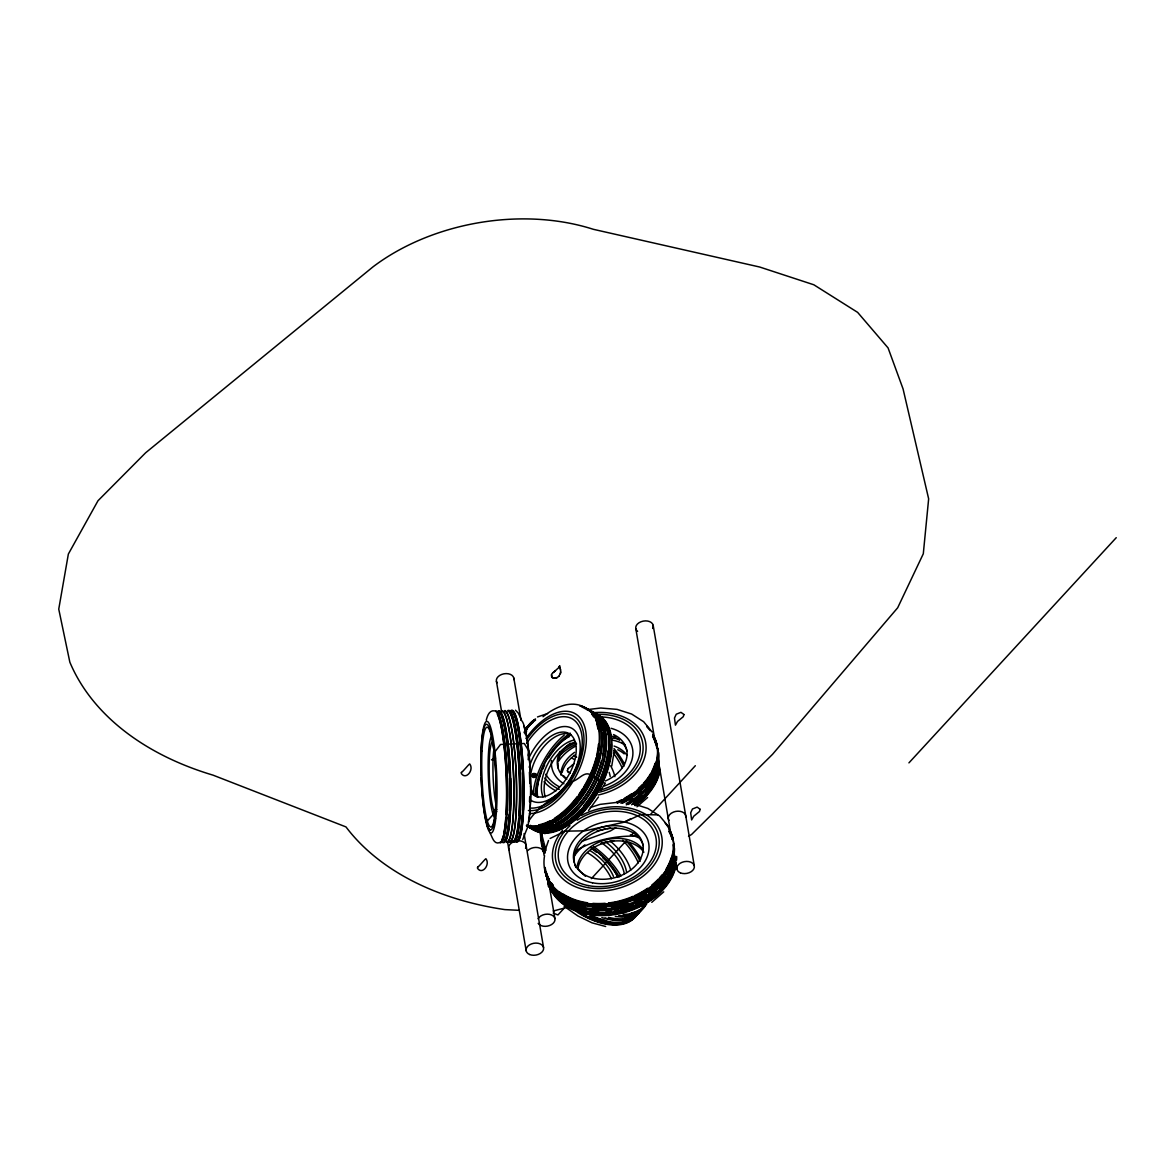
<?xml version="1.0" encoding="UTF-8"?>
<svg xmlns="http://www.w3.org/2000/svg" width="1175" height="1175" viewBox="0 0 1175 1175"><rect width="100%" height="100%" fill="white"/><g stroke="black" fill="none" stroke-linecap="round" stroke-linejoin="round"><path stroke-width="1.5" d="M551.295 674.817L552.191 677.564L554.218 678.107M567.349 770.741L568.142 768.509M559.623 665.77L559.976 667.841M611.749 766.1L614.231 750.987M533.156 775.647L532.701 774.119M533.421 773.576C536.138 774.707 530.512 775.603 533.435 773.561C537.166 774.648 531.32 776.146 533.847 775.632M532.613 774.325L532.701 774.868A2.379 1.66 -36.2 0 0 534.082 777.453A2.379 1.66 -36.2 0 0 536.343 774.252A2.379 1.66 -36.2 0 0 532.627 774.971L532.804 775.148M533.641 775.662L532.745 774.193L533.905 773.752M534.463 774.604L533.714 775.544L532.907 774.413M534.258 774.31L533.142 774.428M534.669 774.883L534.317 774.046M560.416 673.657L560.681 671.087M560.769 672.423L558.918 676.301M533.053 775.074L533.891 774.207M528.06 754.893L528.544 750.517L524.285 743.496L500.55 744.465L494.954 751.809A11.148 7.564 -9.7 0 0 494.469 756.186M544.054 853.402L548.505 840.492M522.758 839.479L526.459 830.064A55.842 7.799 87.8 0 0 530.116 769.948A55.842 7.799 87.8 0 0 520.657 720.04M486.244 720.128C487.317 716.133 489.343 709.641 494.881 710.904A65.962 9.224 87.8 0 1 506.425 778.482A65.962 9.224 87.8 0 1 499.419 842.695C493.647 844.619 492.207 836.556 490.122 833.222M535.918 774.957L532.936 774.163L534.463 773.517L535.918 774.957L533.803 776.983L532.348 775.559L533.083 773.884M532.348 775.559L533.303 776.308L535.418 774.281M558.918 667.459L559.3 666.666M532.921 775.338L533.097 774.296M534.273 774.927L533.832 773.547M559.227 666.739L559.667 665.975M528.721 821.134C539.442 804.317 558.698 795.666 572.328 781.448C578.217 780.362 584.416 770.741 590.467 774.839L589.556 775.588L591.157 775.221L592.846 776.161L591.95 776.895L593.551 776.543L595.798 777.791L594.888 778.54L596.856 779.627L597.767 778.878L600.014 780.112L599.103 780.861L600.719 780.508L602.393 781.434L601.497 782.183L605.36 783.123L600.836 790.07M588.543 810.559L598.442 796.944M533.039 774.707L534.537 774.281M558.992 667.385L551.868 673.789L551.574 676.962M573.87 763.823L572.122 765.351M567.598 906.865L564.22 908.128L557.949 914.943L553.19 913.107M591.348 878.665L626.833 840.125M631.195 835.381L633.648 832.723M650.597 814.319L695.336 765.718M908.921 762.883L1116.25 537.68M568.068 768.582L572.196 765.263M533.803 774.78L533.993 773.767M636.953 806.814L647.601 797.487M651.758 902.341L663.743 891.854M530.645 825.291L529.734 826.04L531.423 826.965M533.024 826.612L532.128 827.362L534.375 828.595L535.271 827.861L537.239 828.948L536.343 829.682L538.591 830.931L539.487 830.182L540.192 830.578L539.296 831.327L540.97 832.252L541.881 831.503L542.586 831.9L541.675 832.634L545.127 833.633M555.496 670.808L553.249 672.467M557.126 677.608L558.992 676.227M543.012 716.721L543.1 716.662C554.541 707.35 572.577 698.596 586.384 708.613M533.009 773.782L533.788 774.061M688.521 836.365L691.62 834.441L772.518 754.335L897.685 607.769L923.3 553.778L928.647 498.832L903.076 388.954L888.065 347.903L857.632 312.374L813.834 284.776L759.667 267.019L593.375 229.316A183.564 124.491 -9.7 0 0 373.048 266.813L145.641 452.772L97.995 500.741L68.356 554.057L58.75 609.12L69.839 662.157A305.955 207.49 -9.7 0 0 213.027 775.148L345.979 826.921A279.709 189.689 -9.7 0 0 504.824 909.597L519.277 910.331M615.773 827.743L610.413 830.96L581.493 841.462M630.931 818.623L623.925 822.236L585.062 830.813L565.013 831.166L550.12 838.48M625.702 821.531L640.669 814.569L657.692 814.877M534.698 776.146L533.612 776.102M575.221 851.288C592.817 840.14 615.362 835.601 635.954 836.145M495.527 758.081L491.488 759.814L494.793 760.431M533.377 775.001C534.684 774.061 534.478 775.911 533.156 775.162M533.406 775.118L534.111 774.178M557.2 677.52L554.864 678.225M537.518 716.941L547.579 713.577M590.247 807.548L600.043 804.39L616.919 802.378M553.161 911.036L564.22 908.128M556.671 677.711L552.544 677.784M597.003 830.887L605.492 829.021M607.167 828.654L610.53 827.92M600.704 843.547L608.121 841.902A35.485 26.012 -15.5 0 0 577.953 868.354M609.017 841.726L613.908 840.654M543.129 850.95L546.008 850.45L540.397 829.506M587.28 709.627L600.778 708.011L617.051 709.377L631.621 714.033L643.636 721.714L652.213 732.084M496.775 809.502L493.999 809.913L493.236 814.466L487.39 820.914L486.92 825.291L488.036 827.288M605.668 926.502L592.053 922.845L577.865 915.957L564.103 906.292M633.193 803.744L647.88 808.444L659.777 816.082L668.281 826.289M526.929 824.483L529.044 825.643M515.502 710.214L518.322 713.166L521.421 719.717M568.465 772.269L570.345 772.974L567.848 771.667M488.962 829.021L489.784 830.431M534.14 773.723L534.684 774.516M543.511 851.831L542.879 850.377A8.842 5.992 -9.7 0 0 527.781 850.553M567.422 770.653L567.775 771.74M560.431 669.221L560.607 671.16M560.49 669.779L560.049 667.752M653.168 625.306L694.293 865.843M635.807 628.654L654.357 737.166M658.059 758.874L670.734 833.031M674.45 854.724L676.918 869.192M513.798 678.019L520.907 719.614M540.074 831.753L544.098 855.268M548.108 878.783L554.908 918.571M524.079 833.574L543.555 947.505M496.438 681.368L501.681 712.123M507.644 842.357L526.18 950.854M532.569 774.516L532.877 775.28M518.381 840.771A8.842 5.992 -9.7 0 1 525.548 848.35M509.318 849.995A8.842 5.992 -9.7 0 1 513.886 841.638M668.957 820.414A8.842 5.992 -9.7 0 1 673.525 812.043L675.728 811.411A8.842 5.992 -9.7 0 1 685.73 817.183M637.614 631.357A8.842 5.992 -9.7 0 1 643.21 621.12A8.842 5.992 -9.7 0 1 652.654 628.463M628.581 920.936A65.139 36.161 42.3 0 1 582.095 913.695M635.925 914.899A65.139 36.161 42.3 0 1 630.006 920.157M629.477 920.745A65.139 36.161 42.3 0 1 581.552 914.297M636.909 914.708A65.962 36.601 42.3 0 1 577.116 912.167M551.339 889.798A65.962 36.601 42.3 0 1 548.123 885.877M637.452 914.121A65.962 36.601 42.3 0 1 580.465 913.313M551.883 889.196A65.962 36.601 42.3 0 1 547.638 883.938M587.691 852.844A35.485 19.696 42.3 0 1 611.367 878.827M589.835 850.509A35.485 19.696 42.3 0 1 613.497 876.491M644.282 906.601A65.962 36.601 42.3 0 1 615.274 916.412M636.85 912.637A65.139 36.161 42.3 0 1 628.875 915.633M623.837 916.25A65.139 36.161 42.3 0 1 618.637 916.177M622.735 840.301A49.908 27.701 42.3 0 1 638.304 862.876M644.091 905.646A65.962 36.601 42.3 0 1 608.533 917.352M610.031 840.903A41.448 23.001 42.3 0 1 630.725 870.146M585.488 876.315A35.485 19.696 42.3 0 1 577.571 868.163M605.213 841.564A35.485 19.696 42.3 0 1 626.466 871.586M601.585 842.857A35.485 19.696 42.3 0 1 624.336 873.936M626.672 841.506A52.875 29.346 42.3 0 1 640.14 861.393M646.676 903.986A65.962 36.601 42.3 0 1 623.132 914.297M545.024 853.212A65.962 36.601 42.3 0 1 541.293 831.68M645.222 905.896A65.962 36.601 42.3 0 1 624.351 914.928M543.849 852.139A65.962 36.601 42.3 0 1 540.75 832.282M644.605 905.352A65.139 36.161 42.3 0 1 630.711 913.607M544.48 852.272A65.139 36.161 42.3 0 1 541.881 842.666M541.308 837.511A65.139 36.161 42.3 0 1 541.425 832.664M640.404 909.67A65.139 36.161 42.3 0 1 605.11 917.954M640.023 910.507A65.139 36.161 42.3 0 1 625.335 917.851M638.759 912.681A65.962 36.601 42.3 0 1 589.718 916.103M592.2 848.394A43.343 24.043 42.3 0 1 617.8 876.991M593.492 846.485A55.416 30.756 42.3 0 1 620.973 876.109M591.348 847.16A52.875 29.346 42.3 0 1 619.313 876.976M591.143 848.365A50.334 27.936 42.3 0 1 596.401 852.213M602.613 857.588A50.334 27.936 42.3 0 1 617.756 876.741M639.303 912.094A65.962 36.601 42.3 0 1 591.847 916.25M631.856 918.13A65.139 36.161 42.3 0 1 625.629 920.715M605.081 920.289A65.139 36.161 42.3 0 1 593.375 916.368M629.066 842.255A55.842 30.991 42.3 0 1 640.801 859.263M631.313 918.718A65.139 36.161 42.3 0 1 623.337 921.714M609.472 921.861A65.139 36.161 42.3 0 1 591.26 916.28M638.128 912.167A65.139 36.161 42.3 0 1 632.664 917.851M639.229 910.023A65.139 36.161 42.3 0 1 631.254 913.019M545.024 851.684A65.139 36.161 42.3 0 1 542.703 843.606M541.807 835.249A65.139 36.161 42.3 0 1 541.969 832.062M641.036 910.184A65.962 36.601 42.3 0 1 601.82 917.543M632.84 914.121A65.139 36.161 42.3 0 1 627.612 915.354M624.38 915.663A65.139 36.161 42.3 0 1 619.181 915.589M644.194 905.499A65.139 36.161 42.3 0 1 637.393 912.05M644.825 906.013A65.962 36.601 42.3 0 1 619.489 916.236M674.597 867.106A65.139 47.764 -15.5 0 1 671.674 875.111M670.896 876.668A65.139 47.764 -15.5 0 1 657.574 893.514M654.872 895.82A65.139 47.764 -15.5 0 1 650.583 899.051M649.246 899.962A65.139 47.764 -15.5 0 1 636.072 907.129M634.515 907.776A65.139 47.764 -15.5 0 1 621.546 911.962M619.886 912.343A65.139 47.764 -15.5 0 1 613.218 913.533M609.84 913.944A65.139 47.764 -15.5 0 1 604.817 914.297M601.336 914.356A65.139 47.764 -15.5 0 1 594.051 914.003M587.03 912.99A65.139 47.764 -15.5 0 1 574.076 909.039M572.592 908.378A65.139 47.764 -15.5 0 1 567.819 905.866M564.867 903.972A65.139 47.764 -15.5 0 1 562.105 901.901M551.663 889.255A65.139 47.764 -15.5 0 1 548.27 879.091M675.478 864.536A65.139 47.764 -15.5 0 1 657.75 894.16M655.048 896.452A65.139 47.764 -15.5 0 1 636.248 907.761M634.691 908.407A65.139 47.764 -15.5 0 1 613.394 914.179M610.016 914.576A65.139 47.764 -15.5 0 1 604.993 914.928M601.512 914.987A65.139 47.764 -15.5 0 1 592.435 914.444M587.206 913.621A65.139 47.764 -15.5 0 1 557.449 897.964M552.705 891.473A65.139 47.764 -15.5 0 1 550.37 886.611M676.271 864.521A65.962 48.366 -15.5 0 1 614.114 914.679A65.962 48.366 -15.5 0 1 548.446 883.424M676.683 856.472A65.962 48.366 -15.5 0 1 676.565 860.173M676.095 863.889A65.962 48.366 -15.5 0 1 613.938 914.047A65.962 48.366 -15.5 0 1 548.27 882.792M581.684 815.288A55.842 40.934 -15.5 0 1 661.863 837.378A55.842 40.934 -15.5 0 1 593.61 890.944A55.842 40.934 -15.5 0 1 562.707 830.182M577.145 820.209A52.875 38.76 -15.5 0 1 658.617 836.248A52.875 38.76 -15.5 0 1 591.466 888.153A52.875 38.76 -15.5 0 1 569.963 825.761M609.942 841.608A35.485 26.012 -15.5 0 1 643.9 852.227M577.263 865.857A35.485 26.012 -15.5 0 1 606.315 839.728A35.485 26.012 -15.5 0 1 643.21 849.731M674.465 848.467A65.962 48.366 -15.5 0 1 611.749 906.043A65.962 48.366 -15.5 0 1 544.833 867.664M669.647 831.151A65.962 48.366 -15.5 0 1 672.012 836.071M673.407 844.972A65.139 47.764 -15.5 0 1 673.084 855.899M672.761 857.5A65.139 47.764 -15.5 0 1 660.247 880.663M656.649 884.334A65.139 47.764 -15.5 0 1 595.461 906.263M588.278 905.572A65.139 47.764 -15.5 0 1 556.186 890.533M552.015 885.509A65.139 47.764 -15.5 0 1 546.83 874.567M668.898 831.474A65.139 47.764 -15.5 0 1 672.379 839.728M573.606 857.309A43.343 31.769 -15.5 0 1 584.93 844.84M630.329 834.882A43.343 31.769 -15.5 0 1 638.26 837.584M674.435 857.912A65.962 48.366 -15.5 0 1 609.869 908.407A65.962 48.366 -15.5 0 1 545.817 873.304M673.231 844.34A65.139 47.764 -15.5 0 1 672.908 855.268M672.585 856.869A65.139 47.764 -15.5 0 1 669.28 866.474M667.664 869.588A65.139 47.764 -15.5 0 1 662.524 877.167M655.18 884.878A65.139 47.764 -15.5 0 1 652.477 887.184M648.189 890.415A65.139 47.764 -15.5 0 1 635.205 897.817M633.678 898.493A65.139 47.764 -15.5 0 1 617.492 903.707M614.173 904.368A65.139 47.764 -15.5 0 1 607.446 905.308M604.097 905.572A65.139 47.764 -15.5 0 1 597.12 905.705M589.865 905.176A65.139 47.764 -15.5 0 1 584.636 904.353M581.273 903.604A65.139 47.764 -15.5 0 1 570.198 899.742M568.568 898.963A65.139 47.764 -15.5 0 1 556.01 889.901M549.268 880.618A65.139 47.764 -15.5 0 1 546.228 872.203M674.039 844.179A65.962 48.366 -15.5 0 1 613.996 905.014A65.962 48.366 -15.5 0 1 544.657 867.033M669.471 830.519A65.962 48.366 -15.5 0 1 672.996 838.877M676.257 856.795A65.962 48.366 -15.5 0 1 675.948 860.511M675.669 862.362A65.962 48.366 -15.5 0 1 611.103 912.843A65.962 48.366 -15.5 0 1 547.051 877.74M669.045 828.992A65.962 48.366 -15.5 0 1 625.511 900.52A65.962 48.366 -15.5 0 1 544.657 869.103M575.912 867.444A35.485 26.012 -15.5 0 1 574.751 864.227M574.384 862.567A35.485 26.012 -15.5 0 1 603.48 829.521A35.485 26.012 -15.5 0 1 643.254 845.721M665.153 823.029A65.962 48.366 -15.5 0 1 621.193 901.122A65.962 48.366 -15.5 0 1 544.568 855.62M674.612 856.046A65.139 47.764 -15.5 0 1 613.938 909.068A65.139 47.764 -15.5 0 1 547.462 876.638M673.334 859.527A65.139 47.764 -15.5 0 1 669.236 870.704M665.505 876.844A65.139 47.764 -15.5 0 1 648.938 893.088M646.221 894.895A65.139 47.764 -15.5 0 1 634.412 901.152M628.082 903.604A65.139 47.764 -15.5 0 1 618.241 906.38M616.581 906.718A65.139 47.764 -15.5 0 1 611.558 907.57M606.506 908.128A65.139 47.764 -15.5 0 1 592.406 908.04M585.385 907.027A65.139 47.764 -15.5 0 1 572.416 903.076M570.933 902.415A65.139 47.764 -15.5 0 1 567.716 900.784M563.207 897.994A65.139 47.764 -15.5 0 1 560.446 895.938M554.541 890.121A65.139 47.764 -15.5 0 1 550.869 884.863M675.493 861.73A65.962 48.366 -15.5 0 1 612.131 912.064A65.962 48.366 -15.5 0 1 547.227 878.871M673.995 864.947A65.139 47.764 -15.5 0 1 670.293 874.508M665.461 882.161A65.139 47.764 -15.5 0 1 659.513 888.961M656.972 891.355A65.139 47.764 -15.5 0 1 644.458 900.432M641.521 902.062A65.139 47.764 -15.5 0 1 635.469 904.97M633.913 905.617A65.139 47.764 -15.5 0 1 620.943 909.803M619.298 910.184A65.139 47.764 -15.5 0 1 614.305 911.124M610.927 911.594A65.139 47.764 -15.5 0 1 605.889 912.05M598.912 912.167A65.139 47.764 -15.5 0 1 591.671 911.653M586.442 910.831A65.139 47.764 -15.5 0 1 573.473 906.88M564.264 901.812A65.139 47.764 -15.5 0 1 560.225 898.655M554.585 892.662A65.139 47.764 -15.5 0 1 552.749 890.018M551.927 888.667A65.139 47.764 -15.5 0 1 547.682 876.932M674.171 865.578A65.139 47.764 -15.5 0 1 659.689 889.607M657.148 892.001A65.139 47.764 -15.5 0 1 614.481 911.771M611.103 912.241A65.139 47.764 -15.5 0 1 606.065 912.681M599.088 912.813A65.139 47.764 -15.5 0 1 588.322 911.785M584.915 911.11A65.139 47.764 -15.5 0 1 561.679 900.373M560.402 899.301A65.139 47.764 -15.5 0 1 557.978 897.01M554.762 893.294A65.139 47.764 -15.5 0 1 552.926 890.665M674.935 859.689A65.962 48.366 -15.5 0 1 610.368 910.184A65.962 48.366 -15.5 0 1 546.316 875.081M672.482 853.74A65.139 47.764 -15.5 0 1 659.645 878.503M658.499 879.737A65.139 47.764 -15.5 0 1 652.052 885.656M647.763 888.888A65.139 47.764 -15.5 0 1 608.709 903.604M605.345 903.942A65.139 47.764 -15.5 0 1 591.245 903.839M587.676 903.413A65.139 47.764 -15.5 0 1 566.556 896.598M563.501 894.777A65.139 47.764 -15.5 0 1 559.285 891.752M553.381 885.935A65.139 47.764 -15.5 0 1 551.413 883.35M548.857 879.091A65.139 47.764 -15.5 0 1 546.757 874.127M669.163 830.887A65.139 47.764 -15.5 0 1 672.217 839.303M671.16 857.926A65.139 47.764 -15.5 0 1 666.166 868.971M661.922 875.008A65.139 47.764 -15.5 0 1 659.469 877.872M658.323 879.106A65.139 47.764 -15.5 0 1 651.875 885.025M647.601 888.256A65.139 47.764 -15.5 0 1 634.603 895.658M633.075 896.334A65.139 47.764 -15.5 0 1 616.904 901.548M615.245 901.901A65.139 47.764 -15.5 0 1 608.533 902.958M605.169 903.296A65.139 47.764 -15.5 0 1 592.876 903.369M587.5 902.782A65.139 47.764 -15.5 0 1 563.324 894.146M553.205 885.304A65.139 47.764 -15.5 0 1 551.237 882.719M549.533 880.046A65.139 47.764 -15.5 0 1 545.288 868.296M497.054 682.837A8.842 5.992 -9.7 0 1 503.825 673.833A8.842 5.992 -9.7 0 1 513.827 679.591M538.062 918.762A8.842 5.992 -9.7 0 1 551.457 914.914A8.842 5.992 -9.7 0 1 551.677 924.49A8.842 5.992 -9.7 0 1 538.179 923.374M571.447 757.772A35.485 19.696 42.3 0 1 574.472 759.696M573.576 755.422A35.485 19.696 42.3 0 1 576.617 757.346M524.094 732.627A65.962 36.601 42.3 0 1 533.156 721.567M525.372 731.555A65.139 36.161 42.3 0 1 526.899 728.72M526.062 729.337A65.139 36.161 42.3 0 1 528.163 726.972A65.962 36.601 42.3 0 0 525.519 728.911A65.962 36.601 42.3 0 1 531.423 723.477M527.443 728.133A65.139 36.161 42.3 0 1 532.907 722.449M524.637 732.025A65.962 36.601 42.3 0 1 533.7 720.98M524.99 733.92A65.962 36.601 42.3 0 1 535.007 719.541M525.666 734.331A65.139 36.161 42.3 0 1 526.606 731.056M528.735 726.693A65.139 36.161 42.3 0 1 535.55 720.143M525.533 733.317A65.962 36.601 42.3 0 1 535.55 718.953M613.747 750.282A52.875 29.346 42.3 0 1 623.896 766.306M610.648 765.792A41.448 23.001 42.3 0 1 614.892 776.675M565.821 778.07A35.485 19.696 42.3 0 1 563.692 775.852M609.164 772.342A35.485 19.696 42.3 0 1 610.222 776.513M613.982 748.534A55.842 30.991 42.3 0 1 624.542 764.176M613.394 753.19A49.908 27.701 42.3 0 1 622.06 767.789M598.104 795.034A55.842 40.934 -15.5 0 0 646.044 745.978A55.842 40.934 -15.5 0 0 593.258 712.726A65.962 36.968 -61 0 1 598.809 788.968A65.962 36.968 -61 0 1 531.144 828.243M555.981 790.863A55.842 40.934 -15.5 0 1 544.04 781.713M594.77 714.503A52.875 38.76 -15.5 0 1 643.048 746.14A52.875 38.76 -15.5 0 1 599.323 792.2M559.271 789.365A52.875 38.76 -15.5 0 1 544.877 777.997M562.105 772.592A35.485 26.012 -15.5 0 1 575.28 754.835M617.756 749.753A35.485 26.012 -15.5 0 1 624.175 753.88M560.798 774.986A35.485 26.012 -15.5 0 1 574.575 752.338M614.07 746.052A35.485 26.012 -15.5 0 1 627.068 755.363M657.824 748.666A65.962 48.366 -15.5 0 1 622.633 803.127M654.387 738.385A65.962 48.366 -15.5 0 1 656.502 743.408M656.942 761.532A65.139 47.764 -15.5 0 1 622.28 802.628M599.632 716.882A49.908 36.587 -15.5 0 1 640.272 748.181A49.908 36.587 -15.5 0 1 600.528 789.967M559.476 786.883A49.908 36.587 -15.5 0 1 545.758 774.252M562.634 750.575A52.875 38.76 -15.5 0 1 575.867 742.482M612.425 736.299A52.875 38.76 -15.5 0 1 615.656 736.754M560.269 754.996A50.334 36.91 -15.5 0 1 576.602 743.937M612.733 738.076A50.334 36.91 -15.5 0 1 619.519 739.413M659.953 769.522A65.962 48.366 -15.5 0 1 634.941 805.11M659.16 769.537A65.139 47.764 -15.5 0 1 655.533 780.743M654.754 782.3A65.139 47.764 -15.5 0 1 649.922 789.953M638.73 801.453A65.139 47.764 -15.5 0 1 634.456 804.684M558.301 761.576A43.343 31.769 -15.5 0 1 575.588 746.14M612.513 740.147A43.343 31.769 -15.5 0 1 624.953 744.686M660.13 770.154A65.962 48.366 -15.5 0 1 635.117 805.742M659.337 770.168A65.139 47.764 -15.5 0 1 634.632 805.316M659.542 767.995A65.962 48.366 -15.5 0 1 634.515 803.582M656.766 760.901A65.139 47.764 -15.5 0 1 654.504 768.935M652.36 773.679A65.139 47.764 -15.5 0 1 648.629 779.818M640.331 789.336A65.139 47.764 -15.5 0 1 633.516 795.005M632.062 796.048A65.139 47.764 -15.5 0 1 622.104 801.982M652.595 736.475A65.139 47.764 -15.5 0 1 656.84 748.211M657.648 748.034A65.962 48.366 -15.5 0 1 620.929 803.245M653.329 736.152A65.962 48.366 -15.5 0 1 656.854 744.509M652.918 734.625A65.962 48.366 -15.5 0 1 617.418 803.127M646.955 726.826A65.962 48.366 -15.5 0 1 650.23 730.586M611.117 728.309A41.448 30.388 -15.5 0 1 632.738 755.833A41.448 30.388 -15.5 0 1 604.229 786.031M563.956 783.798A41.448 30.388 -15.5 0 1 551.53 760.431M652.742 733.993A65.962 48.366 -15.5 0 1 617.242 802.496M646.779 726.179A65.962 48.366 -15.5 0 1 649.026 728.662M658.573 759.843A65.139 47.764 -15.5 0 1 626.304 804.86M657.971 759.902A65.139 47.764 -15.5 0 1 657.501 763.559M657.192 765.16A65.139 47.764 -15.5 0 1 655.841 769.992M651.361 779.436A65.139 47.764 -15.5 0 1 645.927 786.912M641.065 791.994A65.139 47.764 -15.5 0 1 638.451 794.344M632.796 798.721A65.139 47.764 -15.5 0 1 630.094 800.527M558.242 768.2A35.485 26.012 -15.5 0 1 558.052 763.03M558.58 759.887A35.485 26.012 -15.5 0 1 570.33 743.173M614.231 737.063A35.485 26.012 -15.5 0 1 619.504 740.235M621.957 742.424A35.485 26.012 -15.5 0 1 627.127 751.354M659.366 767.363A65.962 48.366 -15.5 0 1 631.592 804.787M658.25 768.979A65.139 47.764 -15.5 0 1 654.93 778.584M651.449 784.768A65.139 47.764 -15.5 0 1 645.736 792.141M642.123 795.813A65.139 47.764 -15.5 0 1 633.854 802.525M658.426 769.61A65.139 47.764 -15.5 0 1 645.912 792.773M642.299 796.444A65.139 47.764 -15.5 0 1 635.484 802.114M659.278 761.62A65.962 48.366 -15.5 0 1 628.17 804.508M658.646 752.485A65.962 48.366 -15.5 0 1 626.202 803.568M655.65 762.575A65.139 47.764 -15.5 0 1 637.291 790.158M634.515 792.405A65.139 47.764 -15.5 0 1 617.11 802.598M654.504 739.795A65.139 47.764 -15.5 0 1 656.076 744.935M655.018 763.559A65.139 47.764 -15.5 0 1 651.773 771.52M650.935 773.062A65.139 47.764 -15.5 0 1 643.342 783.505M642.182 784.738A65.139 47.764 -15.5 0 1 638.436 788.352M631.46 793.889A65.139 47.764 -15.5 0 1 624.468 798.251M621.502 799.822A65.139 47.764 -15.5 0 1 616.934 801.967M652.859 735.888A65.139 47.764 -15.5 0 1 655.9 744.304M613.541 734.566A35.485 26.012 -15.5 0 1 605.375 780.978M566.747 779.363A35.485 26.012 -15.5 0 1 559.99 751.838M601.218 718.101A65.139 36.513 -61 0 1 603.495 720.495M607.034 726.179A65.139 36.513 -61 0 1 609.942 735.77M610.662 745.699A65.139 36.513 -61 0 1 610.53 749.239M610.236 752.455A65.139 36.513 -61 0 1 608.062 764.264M607.607 765.982A65.139 36.513 -61 0 1 586.046 807.196M585.003 808.444A65.139 36.513 -61 0 1 562.149 827.347M560.49 828.169A65.139 36.513 -61 0 1 552.265 831.107M550.693 831.445A65.139 36.513 -61 0 1 540.265 831.518M538.679 831.136A65.139 36.513 -61 0 1 531.57 827.553M600.689 717.47A65.139 36.513 -61 0 1 604.2 720.892M607.049 725.195A65.139 36.513 -61 0 1 610.648 736.167M611.367 744.348A65.139 36.513 -61 0 1 552.97 831.503M551.383 831.841A65.139 36.513 -61 0 1 534.933 829.697M592.332 712.755A65.962 36.968 -61 0 1 598.824 790.613A65.962 36.968 -61 0 1 529.411 826.436M535.08 794.153A52.875 29.639 -61 0 1 570.272 733.127M533.171 793.36A55.416 31.064 -61 0 1 564.25 735.109M525.93 738.488A55.842 31.299 -61 0 1 575.721 714.033A55.842 31.299 -61 0 1 578.379 771.402A55.842 31.299 -61 0 1 529.411 813.541M526.767 739.574A52.875 29.639 -61 0 1 574.355 716.691A52.875 29.639 -61 0 1 575.633 772.401A52.875 29.639 -61 0 1 528.398 810.515M545.288 796.944A35.485 19.887 -61 0 1 550.987 764.543A35.485 19.887 -61 0 1 575.265 741.998M543.07 796.87A35.485 19.887 -61 0 1 548.226 763.03A35.485 19.887 -61 0 1 574.032 740.118M582.785 707.467A65.962 36.968 -61 0 1 592.567 778.952A65.962 36.968 -61 0 1 526.429 825.863M594.653 715.604A65.139 36.513 -61 0 1 596.636 718.395M598.192 721.288A65.139 36.513 -61 0 1 601.101 730.879M601.688 744.348A65.139 36.513 -61 0 1 541.837 826.554M536.432 796.723A50.334 28.215 -61 0 1 541.866 771.138M542.571 769.434A50.334 28.215 -61 0 1 544.642 764.984M548.652 757.802A50.334 28.215 -61 0 1 570.903 734.448M526.576 743.525A49.908 27.98 -61 0 1 572.21 718.836A49.908 27.98 -61 0 1 574.825 771.108A49.908 27.98 -61 0 1 529.808 808.003M589.938 711.433A65.962 36.968 -61 0 1 597.796 786.765A65.962 36.968 -61 0 1 529.455 827.303M589.233 711.037A65.962 36.968 -61 0 1 597.091 786.383A65.962 36.968 -61 0 1 528.75 826.921M586.986 709.803A65.962 36.968 -61 0 1 594.844 785.135A65.962 36.968 -61 0 1 526.503 825.672M592.699 712.755A65.139 36.513 -61 0 1 592.376 788.704A65.139 36.513 -61 0 1 528.221 825.908M585.033 708.716A65.962 36.968 -61 0 1 594.183 781.493A65.962 36.968 -61 0 1 527.237 826.363M597.928 718.189A65.139 36.513 -61 0 1 603.01 730.395M603.348 732.128A65.139 36.513 -61 0 1 602.613 755.51M601.468 760.622A65.139 36.513 -61 0 1 555.54 823.704M553.88 824.512A65.139 36.513 -61 0 1 545.67 827.464M544.084 827.802A65.139 36.513 -61 0 1 533.656 827.861M532.084 827.479A65.139 36.513 -61 0 1 527.634 825.658M537.724 797.34A43.343 24.293 -61 0 1 569.523 736.431M593.948 715.222A65.139 36.513 -61 0 1 595.931 717.998M599.221 725.445A65.139 36.513 -61 0 1 600.396 730.498M600.689 747.183A65.139 36.513 -61 0 1 600.249 750.487M599.661 753.88A65.139 36.513 -61 0 1 598.927 757.288M598.516 758.991A65.139 36.513 -61 0 1 593.169 774.56M592.494 776.102A65.139 36.513 -61 0 1 586.178 788.19M585.297 789.629A65.139 36.513 -61 0 1 541.132 826.172M582.08 707.086A65.962 36.968 -61 0 1 592.464 777.263A65.962 36.968 -61 0 1 527.237 826.084M528.148 759.696A41.448 23.236 -61 0 1 569.875 727.384A41.448 23.236 -61 0 1 571.961 775.75A41.448 23.236 -61 0 1 529.881 799.632M580.391 706.146A65.962 36.968 -61 0 1 591.95 773.723A65.962 36.968 -61 0 1 528.706 826.04M529.191 767.26A35.485 19.887 -61 0 1 565.777 732.333A35.485 19.887 -61 0 1 568.347 775.632A35.485 19.887 -61 0 1 530.659 792.053M535.888 796.165A35.485 19.887 -61 0 1 530.468 785.987M530.145 778.658A35.485 19.887 -61 0 1 568.421 733.832M579.686 705.764A65.962 36.968 -61 0 1 591.245 773.341A65.962 36.968 -61 0 1 528.001 825.658M599.999 717.925A65.139 36.513 -61 0 1 603.965 723.492M604.655 724.857A65.139 36.513 -61 0 1 606.373 729.411M607.857 751.133A65.139 36.513 -61 0 1 583.667 805.874M580.244 809.81A65.139 36.513 -61 0 1 549.885 829.785M541.176 830.622A65.139 36.513 -61 0 1 537.871 830.196M536.299 829.814A65.139 36.513 -61 0 1 530.468 827.156M599.544 717.176A65.139 36.513 -61 0 1 602.848 720.921M604.67 723.873A65.139 36.513 -61 0 1 608.253 734.845M608.988 743.026A65.139 36.513 -61 0 1 608.841 748.299M608.562 751.53A65.139 36.513 -61 0 1 549.004 830.519M592.259 714.283A65.139 36.513 -61 0 1 594.242 717.073M595.798 719.967A65.139 36.513 -61 0 1 598.707 729.558M599.177 744.612A65.139 36.513 -61 0 1 539.457 825.232M591.554 713.901A65.139 36.513 -61 0 1 593.551 716.677M596.827 724.123A65.139 36.513 -61 0 1 598.016 729.176M598.472 744.23A65.139 36.513 -61 0 1 596.548 755.966M596.122 757.669A65.139 36.513 -61 0 1 583.799 786.868M582.918 788.308A65.139 36.513 -61 0 1 579.187 793.947M577.204 796.679A65.139 36.513 -61 0 1 554.6 818.226M550.208 820.752A65.139 36.513 -61 0 1 538.752 824.85M511.198 711.095A65.139 9.106 87.8 0 1 522.243 769.317M522.405 772.739A65.139 9.106 87.8 0 1 522.508 810.148M522.199 815.421A65.139 9.106 87.8 0 1 515.678 841.241M512.168 711.051A65.139 9.106 87.8 0 1 523.462 810.104M523.154 815.377A65.139 9.106 87.8 0 1 516.633 841.212M512.138 710.243A65.962 9.224 87.8 0 1 523.683 777.821A65.962 9.224 87.8 0 1 516.662 842.02M511.184 710.273A65.962 9.224 87.8 0 1 522.728 777.85A65.962 9.224 87.8 0 1 515.707 842.064M481.118 775.691A55.842 7.799 87.8 0 1 491.165 729.205A55.842 7.799 87.8 0 1 494.69 825.54A55.842 7.799 87.8 0 1 481.177 777.498M499.096 710.743A65.962 9.224 87.8 0 1 510.655 778.32A65.139 9.106 87.8 0 1 510.42 810.618M510.655 778.32A65.962 9.224 87.8 0 1 503.634 842.534M499.125 711.565A65.139 9.106 87.8 0 1 510.332 773.209M510.229 814.158A65.139 9.106 87.8 0 1 505.896 839.919M508.878 710.361A65.962 9.224 87.8 0 1 520.422 777.938A65.962 9.224 87.8 0 1 513.402 842.152M508.907 711.183A65.139 9.106 87.8 0 1 520.319 777.923A65.139 9.106 87.8 0 1 513.387 841.329M507.952 711.213A65.139 9.106 87.8 0 1 517.323 748.034A65.139 9.106 87.8 0 1 518.939 815.538M518.689 818.872A65.139 9.106 87.8 0 1 512.418 841.373M507.923 710.405A65.962 9.224 87.8 0 1 519.467 777.982A65.962 9.224 87.8 0 1 512.447 842.181M504.853 710.523A65.962 9.224 87.8 0 1 516.398 778.1A65.962 9.224 87.8 0 1 509.377 842.313M504.883 711.33A65.139 9.106 87.8 0 1 516.28 778.07A65.139 9.106 87.8 0 1 509.348 841.491M502.195 711.448A65.139 9.106 87.8 0 1 513.123 767.569A65.139 9.106 87.8 0 1 509.495 838.686M508.966 839.802A65.139 9.106 87.8 0 1 506.675 841.594M502.166 710.625A65.962 9.224 87.8 0 1 513.71 778.203A65.962 9.224 87.8 0 1 506.704 842.416M498.171 711.595A65.139 9.106 87.8 0 1 500.623 714.238M501.226 715.575A65.139 9.106 87.8 0 1 509.377 773.238M509.583 778.335A65.139 9.106 87.8 0 1 509.465 810.647M509.274 814.202A65.139 9.106 87.8 0 1 504.942 839.963M498.141 710.787A65.962 9.224 87.8 0 1 509.686 778.364A65.962 9.224 87.8 0 1 502.665 842.563M495.571 818.329A41.448 5.787 87.8 0 1 488.536 781.272A41.448 5.787 87.8 0 1 491.253 736.652M495.835 710.875A65.962 9.224 87.8 0 1 507.394 778.452A65.962 9.224 87.8 0 1 500.374 842.651M496.775 811.382A35.485 4.964 87.8 0 1 489.505 780.641A35.485 4.964 87.8 0 1 493.089 741.469M528.163 755.319A49.908 6.977 87.8 0 1 528.486 758.786M529.396 772.21A49.908 6.977 87.8 0 1 529.763 783.593M529.69 796.929A49.908 6.977 87.8 0 1 529.514 801.849M495.997 804.332A35.485 4.964 87.8 0 1 493.676 751.06M523.697 726.209A52.875 7.388 87.8 0 1 530.263 771.96A52.875 7.388 87.8 0 1 528.324 822.221M498.317 714.341A65.139 9.106 87.8 0 1 506.968 814.29M506.748 817.697A65.139 9.106 87.8 0 1 504.633 833.956M504.163 835.851A65.139 9.106 87.8 0 1 500.344 841.843M497.363 714.371A65.139 9.106 87.8 0 1 506.014 814.319M505.779 817.741A65.139 9.106 87.8 0 1 503.664 833.986M503.208 835.895A65.139 9.106 87.8 0 1 501.681 840.096M461.378 772.489L461.305 773.547C466.064 780.362 474.083 769.86 469.883 764.22C470.397 762.061 463.699 771.006 461.378 772.489M477.579 867.268L477.505 868.325C482.264 875.155 490.283 864.653 486.083 859.013C486.597 856.854 479.899 865.799 477.579 867.268M683.982 714.547L683.248 716.721L677.505 721.45L675.434 725.166L674.479 718.013L676.257 714.209L680.971 712.329L683.982 714.547M700.183 809.34L699.448 811.514L693.705 816.243L691.634 819.944L690.68 812.806L692.457 808.987L697.172 807.107L700.183 809.34M680.369 872.849A8.842 5.992 -9.7 0 0 694.322 867.429A8.842 5.992 -9.7 0 0 682.117 862.288A8.842 5.992 -9.7 0 0 680.369 872.849M529.631 954.511A8.842 5.992 -9.7 0 0 543.584 949.077A8.842 5.992 -9.7 0 0 531.379 943.951A8.842 5.992 -9.7 0 0 529.631 954.511M588.337 885.598A49.908 36.587 -15.5 0 0 656.017 838.26A49.908 36.587 -15.5 0 0 577.63 822.97A49.908 36.587 -15.5 0 0 588.337 885.598M592.508 882.807A41.448 30.388 -15.5 0 0 648.717 843.488A41.448 30.388 -15.5 0 0 583.623 830.798A41.448 30.388 -15.5 0 0 592.508 882.807M594.814 878.533A35.485 26.012 -15.5 0 0 642.931 844.884A35.485 26.012 -15.5 0 0 587.192 834.015A35.485 26.012 -15.5 0 0 594.814 878.533M481.163 749.562A52.875 7.388 87.8 0 0 490.342 829.947A52.875 7.388 87.8 0 0 494.058 751.897A52.875 7.388 87.8 0 0 481.163 749.562M482.029 751.089A49.908 6.977 87.8 0 0 490.695 826.98A49.908 6.977 87.8 0 0 494.205 753.293A49.908 6.977 87.8 0 0 482.029 751.089"/></g></svg>
